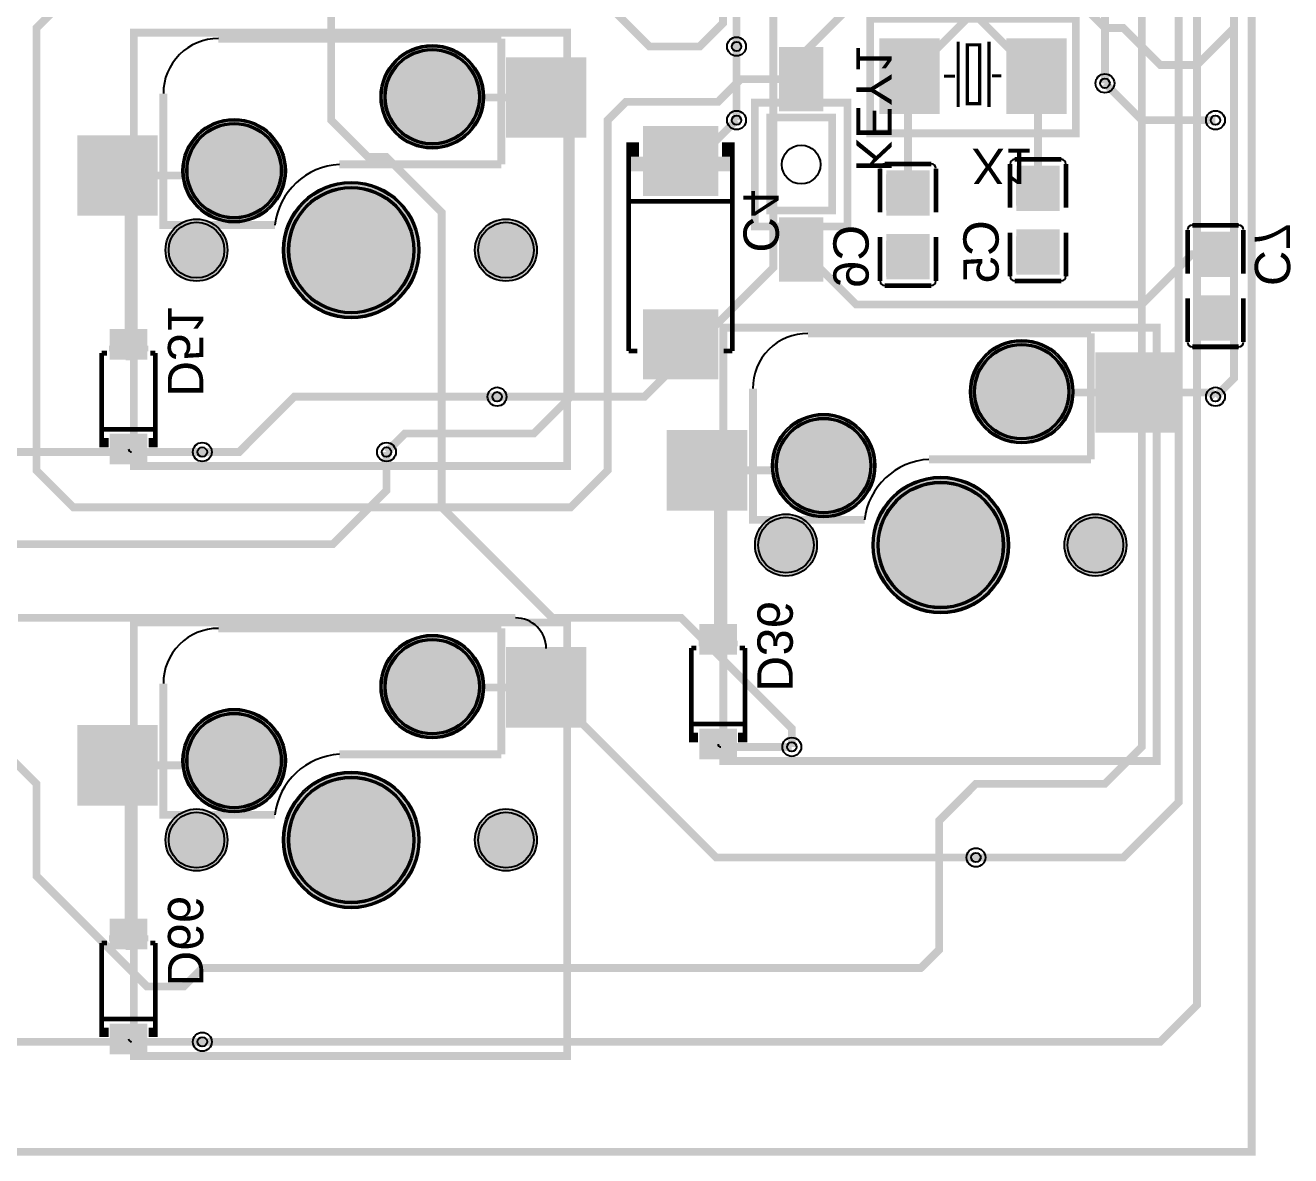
# Model space of a CAD drawing. Extents: x 535 to 3635, y 535 to 4340.
# Drawn here: x 2025 to 3635, y 535 to 1972 of the extents above; entities that cross this region are included whole.
import ezdxf

# ---------------------------------------------------------------- set-up
doc = ezdxf.new("R2010")
doc.units = 9
for name, color, linetype, true_color in [('BoardOutLine', 7, 'Continuous', 0xff00ff), ('BottomLayer', 7, 'Continuous', 0x0000ff), ('BottomPasteMaskLayer', 7, 'Continuous', 0x800000), ('BottomSilkLayer', 7, 'Continuous', 0x66cc33), ('BottomSolderMaskLayer', 7, 'Continuous', 0xaa00ff), ('Document', 7, 'Continuous', 0xffffff), ('Hole', 7, 'Continuous', 0x222222), ('Multi-Layer', 7, 'Continuous', 0xc0c0c0), ('TopLayer', 7, 'Continuous', 0xff0000), ('TopSolderMaskLayer', 7, 'Continuous', 0x800080)]:
    doc.layers.add(name, color=color, linetype=linetype, true_color=true_color)
doc.styles.get("Standard").update_dxf_attribs({"font": 'arial.ttf'})

msp = doc.modelspace()

# ---------------------------------------------------------------- hatches: boundary and pattern name
at = {"layer": 'BottomLayer'}
for points in [[(3112.5, 1860.4), (3187.3, 1860.4), (3187.3, 1954.9), (3112.5, 1954.9)], [(3273.9, 1860.4), (3348.7, 1860.4), (3348.7, 1954.9), (3273.9, 1954.9)], [(3039.6, 1864.4), (3039.6, 1943.1), (2984.5, 1943.1), (2984.5, 1864.4)], [(2736.8, 1831.2), (2638.4, 1831.2), (2638.4, 1929.6), (2736.8, 1929.6)], [(2811.7, 1756.3), (2905.3, 1756.3), (2905.3, 1843.2), (2811.7, 1843.2)], [(2191.4, 1732.1), (2093, 1732.1), (2093, 1830.5), (2191.4, 1830.5)], [(3339.8, 1737.3), (3286.7, 1737.3), (3286.7, 1792.9), (3339.8, 1792.9)], [(3174.5, 1731.4), (3121.3, 1731.4), (3121.3, 1787), (3174.5, 1787)], [(3039.7, 1647.7), (3039.7, 1726.5), (2984.5, 1726.5), (2984.5, 1647.7)], [(3339.8, 1711.8), (3286.7, 1711.8), (3286.7, 1656.2), (3339.8, 1656.2)], [(3512.6, 1653.5), (3565.7, 1653.5), (3565.7, 1709), (3512.6, 1709)], [(3174.5, 1705.9), (3121.3, 1705.9), (3121.3, 1650.3), (3174.5, 1650.3)], [(3512.6, 1627.9), (3565.7, 1627.9), (3565.7, 1572.4), (3512.6, 1572.4)], [(2811.7, 1610.1), (2905.3, 1610.1), (2905.3, 1523.2), (2811.7, 1523.2)], [(2178.9, 1548), (2178.9, 1585.4), (2133.7, 1585.4), (2133.7, 1548)], [(3486.8, 1456.1), (3388.4, 1456.1), (3388.4, 1554.6), (3486.8, 1554.6)], [(2178.9, 1414.7), (2178.9, 1452.1), (2133.7, 1452.1), (2133.7, 1414.7)], [(2941.4, 1357.1), (2843, 1357.1), (2843, 1455.5), (2941.4, 1455.5)], [(2929, 1173), (2929, 1210.4), (2883.7, 1210.4), (2883.7, 1173)], [(2736.8, 1081.1), (2638.4, 1081.1), (2638.4, 1179.6), (2736.8, 1179.6)], [(2191.4, 982.1), (2093, 982.1), (2093, 1080.5), (2191.4, 1080.5)], [(2929, 1039.7), (2929, 1077.1), (2883.7, 1077.1), (2883.7, 1039.7)], [(2178.9, 797.9), (2178.9, 835.3), (2133.7, 835.3), (2133.7, 797.9)], [(2178.9, 664.7), (2178.9, 702.1), (2133.7, 702.1), (2133.7, 664.7)]]:
    msp.add_hatch(color=256, dxfattribs=at).paths.add_polyline_path(points)
at = {"layer": 'BottomPasteMaskLayer'}
for points in [[(3112.5, 1860.4), (3187.3, 1860.4), (3187.3, 1954.9), (3112.5, 1954.9)], [(3273.9, 1860.4), (3348.7, 1860.4), (3348.7, 1954.9), (3273.9, 1954.9)], [(3039.6, 1864.4), (3039.6, 1943.1), (2984.5, 1943.1), (2984.5, 1864.4)], [(2736.8, 1831.2), (2638.4, 1831.2), (2638.4, 1929.6), (2736.8, 1929.6)], [(2811.7, 1756.3), (2905.3, 1756.3), (2905.3, 1843.2), (2811.7, 1843.2)], [(2191.4, 1732.1), (2093, 1732.1), (2093, 1830.5), (2191.4, 1830.5)], [(3337.7, 1790.5), (3287.3, 1790.5), (3285.3, 1788.5), (3285.3, 1743.3), (3287.3, 1741.3), (3303.4, 1741.1), (3303.4, 1758.8), (3321.1, 1758.8), (3321.1, 1741.5), (3337.7, 1741.3), (3339.6, 1743.3), (3339.6, 1788.5)], [(3172.3, 1784.6), (3121.9, 1784.6), (3119.9, 1782.6), (3119.9, 1737.3), (3121.9, 1735.4), (3138.1, 1735.2), (3138.1, 1752.9), (3155.8, 1752.9), (3155.8, 1735.6), (3172.3, 1735.4), (3174.3, 1737.3), (3174.3, 1782.6)], [(3039.7, 1647.7), (3039.7, 1726.5), (2984.5, 1726.5), (2984.5, 1647.7)], [(3514.7, 1659.4), (3531.3, 1659.4), (3531.3, 1676.9), (3549, 1676.9), (3549, 1659.6), (3565.1, 1659.4), (3567.1, 1661.3), (3567.1, 1706.6), (3565.1, 1708.6), (3514.7, 1708.6), (3512.8, 1706.6), (3512.8, 1661.3)], [(3172.3, 1699.9), (3155.8, 1699.9), (3155.8, 1682.4), (3138.1, 1682.4), (3138.1, 1699.7), (3121.9, 1699.9), (3119.9, 1698), (3119.9, 1652.7), (3121.9, 1650.7), (3172.3, 1650.7), (3174.3, 1652.7), (3174.3, 1698)], [(3337.7, 1705.9), (3321.1, 1705.9), (3321.1, 1688.3), (3303.4, 1688.3), (3303.4, 1705.7), (3287.3, 1705.9), (3285.3, 1703.9), (3285.3, 1658.6), (3287.3, 1656.6), (3337.7, 1656.6), (3339.6, 1658.6), (3339.6, 1703.9)], [(2811.7, 1610.1), (2905.3, 1610.1), (2905.3, 1523.2), (2811.7, 1523.2)], [(3514.7, 1574.7), (3565.1, 1574.7), (3567.1, 1576.7), (3567.1, 1622), (3565.1, 1623.9), (3549, 1624.1), (3549, 1606.4), (3531.3, 1606.4), (3531.3, 1623.7), (3514.7, 1623.9), (3512.8, 1622), (3512.8, 1576.7)], [(2178.9, 1548), (2178.9, 1585.4), (2133.7, 1585.4), (2133.7, 1548)], [(3486.8, 1456.1), (3388.4, 1456.1), (3388.4, 1554.6), (3486.8, 1554.6)], [(2178.9, 1414.7), (2178.9, 1452.1), (2133.7, 1452.1), (2133.7, 1414.7)], [(2941.4, 1357.1), (2843, 1357.1), (2843, 1455.5), (2941.4, 1455.5)], [(2929, 1173), (2929, 1210.4), (2883.7, 1210.4), (2883.7, 1173)], [(2736.8, 1081.1), (2638.4, 1081.1), (2638.4, 1179.6), (2736.8, 1179.6)], [(2191.4, 982.1), (2093, 982.1), (2093, 1080.5), (2191.4, 1080.5)], [(2929, 1039.7), (2929, 1077.1), (2883.7, 1077.1), (2883.7, 1039.7)], [(2178.9, 797.9), (2178.9, 835.3), (2133.7, 835.3), (2133.7, 797.9)], [(2178.9, 664.7), (2178.9, 702.1), (2133.7, 702.1), (2133.7, 664.7)]]:
    msp.add_hatch(color=256, dxfattribs=at).paths.add_polyline_path(points)
at = {"layer": 'BottomSilkLayer'}
for points in [[(2789.5, 1805.3), (2805.7, 1805.3), (2805.7, 1823.3), (2789.5, 1823.3)], [(2927.5, 1805.3), (2911.3, 1805.3), (2911.3, 1823.3), (2927.5, 1823.3)], [(2119.2, 1447.7), (2130.8, 1447.7), (2130.8, 1435.7), (2119.2, 1435.7)], [(2193.4, 1447.7), (2181.8, 1447.7), (2181.8, 1435.7), (2193.4, 1435.7)], [(2869.2, 1072.7), (2880.8, 1072.7), (2880.8, 1060.7), (2869.2, 1060.7)], [(2943.4, 1072.7), (2931.8, 1072.7), (2931.8, 1060.7), (2943.4, 1060.7)], [(2119.2, 697.7), (2130.8, 697.7), (2130.8, 685.7), (2119.2, 685.7)], [(2193.4, 697.7), (2181.8, 697.7), (2181.8, 685.7), (2193.4, 685.7)]]:
    msp.add_hatch(color=256, dxfattribs=at).paths.add_polyline_path(points)
at = {"layer": 'BottomSolderMaskLayer'}
for points in [[(3111.5, 1859.4), (3188.3, 1859.4), (3188.3, 1955.9), (3111.5, 1955.9)], [(3272.9, 1859.4), (3349.7, 1859.4), (3349.7, 1955.9), (3272.9, 1955.9)], [(2476.6, 1881.4, 1), (2608.6, 1881.4, 1)], [(3040.3, 1863), (3040.3, 1944.6), (2983.8, 1944.6), (2983.8, 1863)], [(2738.8, 1829.2), (2636.4, 1829.2), (2636.4, 1931.6), (2738.8, 1931.6)], [(2224.6, 1787.4, 1), (2356.6, 1787.4, 1)], [(2810.7, 1755.4), (2906.4, 1755.4), (2906.4, 1844.2), (2810.7, 1844.2)], [(2193.4, 1730.1), (2091, 1730.1), (2091, 1832.5), (2193.4, 1832.5)], [(3175.4, 1730.4), (3120.4, 1730.4), (3120.4, 1788), (3175.4, 1788)], [(3340.8, 1736.3), (3285.7, 1736.3), (3285.7, 1793.9), (3340.8, 1793.9)], [(2352.6, 1686.4, 1), (2526.6, 1686.4, 1)], [(2203.4, 1686.4, 1), (2282.1, 1686.4, 1)], [(2597, 1686.4, 1), (2675.8, 1686.4, 1)], [(3040.4, 1646.3), (3040.4, 1727.9), (2983.8, 1727.9), (2983.8, 1646.3)], [(3175.4, 1706.9), (3120.4, 1706.9), (3120.4, 1649.3), (3175.4, 1649.3)], [(3340.8, 1712.8), (3285.7, 1712.8), (3285.7, 1655.2), (3340.8, 1655.2)], [(3511.6, 1652.4), (3566.7, 1652.4), (3566.7, 1710), (3511.6, 1710)], [(3511.6, 1628.9), (3566.7, 1628.9), (3566.7, 1571.3), (3511.6, 1571.3)], [(2810.7, 1611), (2906.4, 1611), (2906.4, 1522.2), (2810.7, 1522.2)], [(2180.1, 1547.1), (2180.1, 1586.2), (2132.4, 1586.2), (2132.4, 1547.1)], [(3226.6, 1506.4, 1), (3358.6, 1506.4, 1)], [(3488.8, 1454.1), (3386.4, 1454.1), (3386.4, 1556.6), (3488.8, 1556.6)], [(2974.6, 1412.4, 1), (3106.6, 1412.4, 1)], [(2180.1, 1413.9), (2180.1, 1452.9), (2132.4, 1452.9), (2132.4, 1413.9)], [(2943.4, 1355.1), (2841, 1355.1), (2841, 1457.5), (2943.4, 1457.5)], [(3102.6, 1311.4, 1), (3276.6, 1311.4, 1)], [(2953.4, 1311.4, 1), (3032.1, 1311.4, 1)], [(3347.1, 1311.4, 1), (3425.8, 1311.4, 1)], [(2930.2, 1172.1), (2930.2, 1211.2), (2882.5, 1211.2), (2882.5, 1172.1)], [(2476.6, 1131.4, 1), (2608.6, 1131.4, 1)], [(2738.8, 1079.1), (2636.4, 1079.1), (2636.4, 1181.6), (2738.8, 1181.6)], [(2224.6, 1037.3, 1), (2356.6, 1037.3, 1)], [(2193.4, 980.1), (2091, 980.1), (2091, 1082.5), (2193.4, 1082.5)], [(2930.2, 1038.9), (2930.2, 1077.9), (2882.5, 1077.9), (2882.5, 1038.9)], [(2352.6, 936.4, 1), (2526.6, 936.4, 1)], [(2203.4, 936.4, 1), (2282.1, 936.4, 1)], [(2597, 936.4, 1), (2675.8, 936.4, 1)], [(2180.1, 797.1), (2180.1, 836.2), (2132.4, 836.2), (2132.4, 797.1)], [(2180.1, 663.9), (2180.1, 702.9), (2132.4, 702.9), (2132.4, 663.9)]]:
    msp.add_hatch(color=256, dxfattribs=at).paths.add_polyline_path(points)
at = {"layer": 'Document'}
for points in [[(2795.5, 1805.3), (2827, 1805.3), (2827, 1786.4), (2795.5, 1786.4)], [(2921.5, 1805.3), (2890, 1805.3), (2890, 1786.4), (2921.5, 1786.4)], [(2853.8, 1795.8), (2863.2, 1795.8), (2863.2, 1758), (2853.8, 1758)], [(2827, 1781.6), (2890, 1781.6), (2890, 1772.2), (2827, 1772.2)], [(2853.8, 1570.6), (2863.2, 1570.6), (2863.2, 1608.4), (2853.8, 1608.4)], [(2181.3, 1565), (2131.5, 1565), (2131.5, 1557.6), (2181.3, 1557.6)], [(2160.1, 1576.2), (2152.7, 1576.2), (2152.7, 1546.4), (2160.1, 1546.4)], [(2160, 1420.1), (2152.6, 1420.1), (2152.6, 1450), (2160, 1450)], [(2910.2, 1201.2), (2902.7, 1201.2), (2902.7, 1171.4), (2910.2, 1171.4)], [(2931.3, 1190), (2881.5, 1190), (2881.5, 1182.6), (2931.3, 1182.6)], [(2910, 1045.1), (2902.6, 1045.1), (2902.6, 1075), (2910, 1075)], [(2160.1, 826.2), (2152.7, 826.2), (2152.7, 796.4), (2160.1, 796.4)], [(2181.3, 815), (2131.5, 815), (2131.5, 807.6), (2181.3, 807.6)], [(2160, 670.1), (2152.6, 670.1), (2152.6, 699.9), (2160, 699.9)]]:
    msp.add_hatch(color=256, dxfattribs=at).paths.add_polyline_path(points)
at = {"layer": 'Multi-Layer'}
for points in [[(2478.6, 1881.4, 1), (2606.6, 1881.4, 1)], [(2226.6, 1787.4, 1), (2354.6, 1787.4, 1)], [(2354.6, 1686.4, 1), (2524.6, 1686.4, 1)], [(2203.4, 1686.4, 1), (2282.1, 1686.4, 1)], [(2597, 1686.4, 1), (2675.8, 1686.4, 1)], [(3228.6, 1506.4, 1), (3356.6, 1506.4, 1)], [(2976.6, 1412.4, 1), (3104.6, 1412.4, 1)], [(3104.6, 1311.4, 1), (3274.6, 1311.4, 1)], [(2953.4, 1311.4, 1), (3032.1, 1311.4, 1)], [(3347.1, 1311.4, 1), (3425.8, 1311.4, 1)], [(2478.6, 1131.4, 1), (2606.6, 1131.4, 1)], [(2226.6, 1037.3, 1), (2354.6, 1037.3, 1)], [(2354.6, 936.4, 1), (2524.6, 936.4, 1)], [(2203.4, 936.4, 1), (2282.1, 936.4, 1)], [(2597, 936.4, 1), (2675.8, 936.4, 1)]]:
    msp.add_hatch(color=256, dxfattribs=at).paths.add_polyline_path(points)
at = {"layer": 'TopSolderMaskLayer'}
for points in [[(2476.6, 1881.4, 1), (2608.6, 1881.4, 1)], [(2224.6, 1787.4, 1), (2356.6, 1787.4, 1)], [(2352.6, 1686.4, 1), (2526.6, 1686.4, 1)], [(2203.4, 1686.4, 1), (2282.1, 1686.4, 1)], [(2597, 1686.4, 1), (2675.8, 1686.4, 1)], [(3226.6, 1506.4, 1), (3358.6, 1506.4, 1)], [(2974.6, 1412.4, 1), (3106.6, 1412.4, 1)], [(3102.6, 1311.4, 1), (3276.6, 1311.4, 1)], [(2953.4, 1311.4, 1), (3032.1, 1311.4, 1)], [(3347.1, 1311.4, 1), (3425.8, 1311.4, 1)], [(2476.6, 1131.4, 1), (2608.6, 1131.4, 1)], [(2224.6, 1037.3, 1), (2356.6, 1037.3, 1)], [(2352.6, 936.4, 1), (2526.6, 936.4, 1)], [(2203.4, 936.4, 1), (2282.1, 936.4, 1)], [(2597, 936.4, 1), (2675.8, 936.4, 1)]]:
    msp.add_hatch(color=256, dxfattribs=at).paths.add_polyline_path(points)

# ---------------------------------------------------------------- linework, layer by layer
at = {"layer": 'BoardOutLine', "const_width": 10}
msp.add_lwpolyline([(3585.2, 4335.2), (3585.2, 539.9), (539.9, 539.9)], dxfattribs=at)
at = {"layer": 'BottomLayer', "const_width": 10}
for points in [[(3304.8, 2015.7), (3351.6, 2015.7), (3398.5, 1968.8), (3421.9, 1968.8), (3468.8, 1921.9), (3515.7, 1921.9), (3562.6, 1968.8), (3562.6, 2203.2), (3515.7, 2250), (3515.7, 2254.7)], [(3201.2, 2082.7), (3201.2, 2029.3), (3187.6, 2015.7), (3093.8, 2015.7), (3012, 1933.9), (3012, 1903.8)], [(3220.8, 2082.7), (3220.8, 1978.6), (3149.9, 1907.6)], [(3240.5, 2082.7), (3240.5, 1978.4), (3311.3, 1907.6)], [(2212, 2015.7), (2086, 2015.7), (2039.1, 1968.8), (2039.1, 1406.3), (2086, 1359.4), (2718.8, 1359.4), (2765.7, 1406.3), (2765.7, 1851.6), (2789.1, 1875), (2906.3, 1875), (2935, 1903.8), (3012, 1903.8)], [(2748.6, 2015.7), (2818.9, 1945.4), (2882.9, 1945.4), (2912.6, 1975.1), (2912.6, 2015.7)], [(2912.6, 2015.7), (2929.8, 1998.6), (2929.8, 1945.4)], [(3149.9, 1907.6), (3147.9, 1905.7), (3147.9, 1759.2)], [(3311.3, 1907.6), (3313.3, 1905.7), (3313.3, 1765.1)], [(3398.5, 1898.5), (3445.4, 1851.6), (3539.1, 1851.6)], [(2484.4, 1429.7), (2507.9, 1453.2), (2671.9, 1453.2), (2718.8, 1500), (2718.8, 1849.1), (2687.6, 1880.4)], [(2542.6, 1881.4), (2543.6, 1880.4), (2687.6, 1880.4)], [(2929.8, 1851.6), (2877.9, 1799.8), (2858.5, 1799.8)], [(2142.2, 1781.3), (2284.5, 1781.3), (2290.6, 1787.4)], [(2142.2, 1781.3), (2156.3, 1767.2), (2156.3, 1566.7)], [(3012.1, 1687.1), (3082, 1617.2), (3445.4, 1617.2), (3509.4, 1681.2), (3539.1, 1681.2)], [(2250.1, 1429.7), (2296.9, 1429.7), (2367.2, 1500), (2625.1, 1500)], [(3292.6, 1506.4), (3293.6, 1505.4), (3437.6, 1505.4)], [(3539.1, 1500), (3533.7, 1505.4), (3437.6, 1505.4)], [(2160, 1429.7), (2250, 1429.7)], [(2892.2, 1406.3), (3034.5, 1406.3), (3040.6, 1412.4)], [(2892.2, 1406.3), (2906.3, 1392.2), (2906.3, 1191.7)], [(2015.7, 1218.8), (2648.5, 1218.8)], [(2687.6, 1179.7), (2687.6, 1130.3)], [(2542.6, 1131.4), (2543.6, 1130.3), (2687.6, 1130.3)], [(2687.6, 1130.3), (2903.8, 914.1), (3234.4, 914.1)], [(2910, 1054.7), (3000.1, 1054.7)], [(2142.2, 1031.3), (2284.5, 1031.3), (2290.6, 1037.3)], [(2142.2, 1031.3), (2156.3, 1017.2), (2156.3, 816.7)], [(2160, 679.7), (2250, 679.7)]]:
    msp.add_lwpolyline(points, dxfattribs=at)
at = {"layer": 'BottomLayer'}
for centre, radius, start, end in [((2160, 1433.4), 3.68, 180, 270), ((2648.5, 1179.7), 39.1, 360, 90), ((2910, 1058.4), 3.68, 180, 270), ((2160, 683.4), 3.69, 180, 270)]:
    msp.add_arc(centre, radius, start, end, dxfattribs=at)
at = {"layer": 'BottomSilkLayer'}
for points, const_width in [([(3361.5, 1935.2), (3361.5, 1980.5), (3099.7, 1980.5), (3099.7, 1935.2)], 10), ([(2270.6, 1955.4), (2630.6, 1955.4)], 10), ([(2630.6, 1795.4), (2630.6, 1955.4)], 10), ([(3211.6, 1868.6), (3211.6, 1951.3)], 3.94), ([(3251, 1868.6), (3251, 1951.3)], 3.94), ([(3099.7, 1935.2), (3099.7, 1880.1)], 10), ([(3361.5, 1880.1), (3361.5, 1935.2)], 10), ([(3193.6, 1907.6), (3207.6, 1907.6)], 3.94), ([(3254.9, 1908), (3266.7, 1908)], 3.94), ([(2342.6, 1718.4), (2200.6, 1718.4), (2200.6, 1885.4)], 10), ([(3099.7, 1880.1), (3099.7, 1834.8), (3361.5, 1834.8), (3361.5, 1880.1)], 10), ([(2792.5, 1558.2), (2792.5, 1808.3)], 6), ([(2924.5, 1558.2), (2924.5, 1808.3)], 6), ([(3342.8, 1801.9), (3283.7, 1801.9)], 6), ([(2630.6, 1795.4), (2424.6, 1795.4)], 10), ([(3112.3, 1790), (3112.3, 1734.4)], 6), ([(3177.5, 1796), (3118.3, 1796)], 6), ([(3183.5, 1734.4), (3183.5, 1790)], 6), ([(3277.7, 1795.9), (3277.7, 1740.3)], 6), ([(3348.8, 1740.3), (3348.8, 1795.9)], 6), ([(2924.5, 1748.3), (2792.5, 1748.3)], 6), ([(3277.7, 1653.2), (3277.7, 1708.8)], 6), ([(3348.8, 1708.8), (3348.8, 1653.2)], 6), ([(3503.6, 1656.5), (3503.6, 1712)], 6), ([(3509.6, 1718), (3568.7, 1718)], 6), ([(3574.7, 1712), (3574.7, 1656.5)], 6), ([(3112.3, 1647.3), (3112.3, 1702.9)], 6), ([(3183.5, 1702.9), (3183.5, 1647.3)], 6), ([(3177.5, 1641.3), (3118.3, 1641.3)], 6), ([(3342.8, 1647.2), (3283.7, 1647.2)], 6), ([(3503.6, 1624.9), (3503.6, 1569.4)], 6), ([(3574.7, 1569.4), (3574.7, 1624.9)], 6), ([(3020.6, 1580.4), (3380.6, 1580.4)], 10), ([(3380.6, 1420.4), (3380.6, 1580.4)], 10), ([(3509.6, 1563.4), (3568.7, 1563.4)], 6), ([(2122.2, 1444.7), (2122.2, 1555.4)], 6), ([(2122.2, 1555.4), (2128.8, 1555.4)], 6), ([(2190.4, 1555.4), (2183.8, 1555.4)], 6), ([(2190.4, 1444.7), (2190.4, 1555.4)], 6), ([(2792.5, 1558.2), (2803.7, 1558.2)], 6), ([(2924.5, 1558.2), (2913.3, 1558.2)], 6), ([(3092.6, 1343.4), (2950.6, 1343.4), (2950.6, 1510.4)], 10), ([(2190.4, 1458.7), (2122.2, 1458.7)], 6), ([(3380.6, 1420.4), (3174.6, 1420.4)], 10), ([(2270.6, 1205.3), (2630.6, 1205.3)], 10), ([(2630.6, 1045.3), (2630.6, 1205.3)], 10), ([(2872.2, 1069.7), (2872.2, 1180.4)], 6), ([(2872.2, 1180.4), (2878.8, 1180.4)], 6), ([(2940.4, 1180.4), (2933.8, 1180.4)], 6), ([(2940.4, 1069.7), (2940.4, 1180.4)], 6), ([(2342.6, 968.3), (2200.6, 968.3), (2200.6, 1135.3)], 10), ([(2940.4, 1083.7), (2872.2, 1083.7)], 6), ([(2630.6, 1045.3), (2424.6, 1045.3)], 10), ([(2122.2, 694.7), (2122.2, 805.4)], 6), ([(2122.2, 805.4), (2128.8, 805.4)], 6), ([(2190.4, 805.4), (2183.8, 805.4)], 6), ([(2190.4, 694.7), (2190.4, 805.4)], 6), ([(2190.4, 708.7), (2122.2, 708.7)], 6)]:
    msp.add_lwpolyline(points, dxfattribs=dict(at, const_width=const_width))
for points, const_width in [([(3223.4, 1872.6), (3223.4, 1947.4), (3239.1, 1947.4), (3239.1, 1872.6), (3223.4, 1872.6)], 3.94), ([(3071.1, 1716.4), (3071.1, 1873.9), (2952.9, 1873.9), (2952.9, 1716.4), (3071.1, 1716.4)], 9.84), ([(3051.5, 1736.8), (3051.5, 1854.9), (2972.7, 1854.9), (2972.7, 1736.8), (3051.5, 1736.8)], 9.84)]:
    msp.add_lwpolyline(points, close=True, dxfattribs=dict(at, const_width=const_width))
msp.add_circle((3012, 1795.2), 24.6, dxfattribs=at)
for centre, radius, start, end in [((2270.2, 1885.7), 69.7, 89.7213, 180.2787), ((2429.3, 1708.1), 87.4, 93.1216, 173.2761), ((3118.3, 1790), 6, 90, 180), ((3177.5, 1790), 6, 0, 90), ((3283.7, 1795.9), 6, 90, 180), ((3342.8, 1795.9), 6, 0, 90), ((3509.6, 1712), 6, 90, 180), ((3568.7, 1712), 6, 0, 90), ((3118.3, 1647.3), 6, 180, 270), ((3177.5, 1647.3), 6, 270, 0), ((3283.7, 1653.2), 6, 180, 270), ((3342.8, 1653.2), 6, 270, 0), ((3020.2, 1510.7), 69.7, 89.7213, 180.2787), ((3509.6, 1569.4), 6, 180, 270), ((3568.7, 1569.4), 6, 270, 360), ((3179.3, 1333.1), 87.4, 93.1223, 173.2761), ((2270.2, 1135.7), 69.7, 89.7213, 180.2787), ((2429.3, 958.1), 87.4, 93.1216, 173.2761)]:
    msp.add_arc(centre, radius, start, end, dxfattribs=at)
at = {"layer": 'BottomSolderMaskLayer'}
for centre, radius in [((2542.6, 1881.4), 66), ((2542.6, 1881.4), 60.9), ((2290.6, 1787.4), 66), ((2290.6, 1787.4), 60.9), ((2439.6, 1686.4), 87), ((2439.6, 1686.4), 80.6), ((2242.7, 1686.4), 39.4), ((2636.4, 1686.4), 39.4), ((2242.7, 1686.4), 35.4), ((2636.4, 1686.4), 35.4), ((3292.6, 1506.4), 66), ((3292.6, 1506.4), 60.9), ((3040.6, 1412.4), 66), ((3040.6, 1412.4), 60.9), ((3189.6, 1311.4), 87), ((3189.6, 1311.4), 80.6), ((2992.7, 1311.4), 39.4), ((2992.7, 1311.4), 35.4), ((3386.4, 1311.4), 39.4), ((3386.4, 1311.4), 35.4), ((2542.6, 1131.4), 66), ((2542.6, 1131.3), 60.9), ((2290.6, 1037.3), 66), ((2290.6, 1037.3), 60.9), ((2439.6, 936.4), 87), ((2439.6, 936.3), 80.6), ((2242.7, 936.4), 39.4), ((2242.7, 936.3), 35.4), ((2636.4, 936.4), 39.4), ((2636.4, 936.3), 35.4)]:
    msp.add_circle(centre, radius, dxfattribs=at)
at = {"layer": 'Document', "const_width": 10}
for points in [[(2560.6, 1963), (2163, 1963), (2163, 1411.8), (2714.2, 1411.8), (2714.2, 1963), (2556.7, 1963)], [(3310.6, 1587.9), (2913, 1587.9), (2913, 1036.7), (3464.2, 1036.7), (3464.2, 1587.9), (3306.7, 1587.9)], [(2560.6, 1212.9), (2163, 1212.9), (2163, 661.7), (2714.2, 661.7), (2714.2, 1212.9), (2556.7, 1212.9)]]:
    msp.add_lwpolyline(points, dxfattribs=at)
at = {"layer": 'Hole'}
for centre in [(2929.8, 1945.3), (3398.5, 1898.5), (2929.8, 1851.6), (3539.1, 1851.6), (2625.1, 1500), (3539.1, 1500), (2250.1, 1429.7), (2484.4, 1429.7), (3000.1, 1054.7), (3234.4, 914.1), (2250.1, 679.7)]:
    msp.add_circle(centre, 6, dxfattribs=at)
at = {"layer": 'Multi-Layer'}
for centre, radius in [((2929.8, 1945.3), 12), ((2542.6, 1881.4), 64), ((2542.6, 1881.4), 59.1), ((3398.5, 1898.5), 12), ((2929.8, 1851.6), 12), ((3539.1, 1851.6), 12), ((2290.6, 1787.4), 64), ((2290.6, 1787.4), 59.1), ((2439.6, 1686.4), 85), ((2439.6, 1686.4), 78.7), ((2242.7, 1686.4), 39.4), ((2636.4, 1686.4), 39.4), ((2242.7, 1686.4), 35.4), ((2636.4, 1686.4), 35.4), ((3292.6, 1506.4), 64), ((3292.6, 1506.4), 59.1), ((2625.1, 1500), 12), ((3539.1, 1500), 12), ((3040.6, 1412.4), 64), ((3040.6, 1412.4), 59.1), ((2250.1, 1429.7), 12), ((2484.4, 1429.7), 12), ((3189.6, 1311.4), 85), ((3189.6, 1311.4), 78.7), ((2992.7, 1311.4), 39.4), ((2992.7, 1311.4), 35.4), ((3386.4, 1311.4), 39.4), ((3386.4, 1311.4), 35.4), ((2542.6, 1131.4), 64), ((2542.6, 1131.3), 59.1), ((2290.6, 1037.3), 64), ((2290.6, 1037.3), 59.1), ((3000.1, 1054.7), 12), ((2439.6, 936.4), 85), ((2439.6, 936.3), 78.7), ((2242.7, 936.4), 39.4), ((2242.7, 936.3), 35.4), ((2636.4, 936.4), 39.4), ((2636.4, 936.3), 35.4), ((3234.4, 914.1), 12), ((2250.1, 679.7), 12)]:
    msp.add_circle(centre, radius, dxfattribs=at)
at = {"layer": 'TopLayer', "const_width": 10}
for points in [[(3468.8, 2742.2), (3562.6, 2648.5), (3562.6, 1523.5), (3539.1, 1500)], [(2765.7, 2507.9), (2601.6, 2507.9), (2554.7, 2461), (2554.7, 2296.9), (2507.9, 2250), (609.4, 2250), (585.9, 2226.6), (585.9, 1406.3), (679.7, 1312.5), (2416.1, 1312.5), (2484.4, 1380.8), (2484.4, 1429.7)], [(2250.1, 679.7), (3468.8, 679.7), (3515.7, 726.6), (3515.7, 2179.7), (3445.4, 2250)], [(2250, 2179.7), (2414.1, 2015.7), (2414.1, 1851.6), (2461, 1804.7), (2484.4, 1804.7), (2554.7, 1734.4), (2554.7, 1359.4), (2695.4, 1218.8), (2859.4, 1218.8), (3000.1, 1078.1), (3000.1, 1054.7)], [(2625.1, 1500), (2812.6, 1500), (2976.6, 1664.1), (2976.6, 2156.3)], [(3234.4, 914.1), (3421.9, 914.1), (3492.3, 984.4), (3492.3, 1992.2), (3445.4, 2039.1), (3117.3, 2039.1), (3070.4, 2086)], [(3398.5, 2015.7), (3398.5, 1898.5)], [(1968.8, 1078.1), (2039.1, 1007.8), (2039.1, 890.6), (2179.7, 750), (2226.6, 750), (2250, 773.5), (3164.1, 773.5), (3187.6, 796.9), (3187.6, 961), (3234.4, 1007.8), (3398.5, 1007.8), (3445.4, 1054.7), (3445.4, 1992.2)], [(2929.8, 1945.4), (2929.8, 1851.6)], [(1500, 1429.7), (2250, 1429.7)], [(1148.5, 679.7), (2250, 679.7)]]:
    msp.add_lwpolyline(points, dxfattribs=at)
at = {"layer": 'TopSolderMaskLayer'}
for centre, radius in [((2542.6, 1881.4), 66), ((2542.6, 1881.4), 60.9), ((2290.6, 1787.4), 66), ((2290.6, 1787.4), 60.9), ((2439.6, 1686.4), 87), ((2439.6, 1686.4), 80.6), ((2242.7, 1686.4), 39.4), ((2636.4, 1686.4), 39.4), ((2242.7, 1686.4), 35.4), ((2636.4, 1686.4), 35.4), ((3292.6, 1506.4), 66), ((3292.6, 1506.4), 60.9), ((3040.6, 1412.4), 66), ((3040.6, 1412.4), 60.9), ((3189.6, 1311.4), 87), ((3189.6, 1311.4), 80.6), ((2992.7, 1311.4), 39.4), ((2992.7, 1311.4), 35.4), ((3386.4, 1311.4), 39.4), ((3386.4, 1311.4), 35.4), ((2542.6, 1131.4), 66), ((2542.6, 1131.3), 60.9), ((2290.6, 1037.3), 66), ((2290.6, 1037.3), 60.9), ((2439.6, 936.4), 87), ((2439.6, 936.3), 80.6), ((2242.7, 936.4), 39.4), ((2242.7, 936.3), 35.4), ((2636.4, 936.4), 39.4), ((2636.4, 936.3), 35.4)]:
    msp.add_circle(centre, radius, dxfattribs=at)

# ---------------------------------------------------------------- texts
at = {"layer": 'BottomSilkLayer', "text_generation_flag": 2}
for s, rotation, p in [('KEY1', 270, (3082.1, 1785.8)), ('X1', 180, (3228.8, 1815.4)), ('C4', 270, (2938.5, 1683.2)), ('C6', 90, (3097.9, 1718.6)), ('C5', 90, (3263.3, 1724.5)), ('C7', 270, (3589.1, 1640.7)), ('D51', 270, (2206.3, 1500)), ('D36', 270, (2956.3, 1125)), ('D66', 270, (2206.3, 750))]:
    msp.add_text(s, height=45, rotation=rotation, dxfattribs=at).set_placement(p)

doc.saveas('drawing.dxf')
